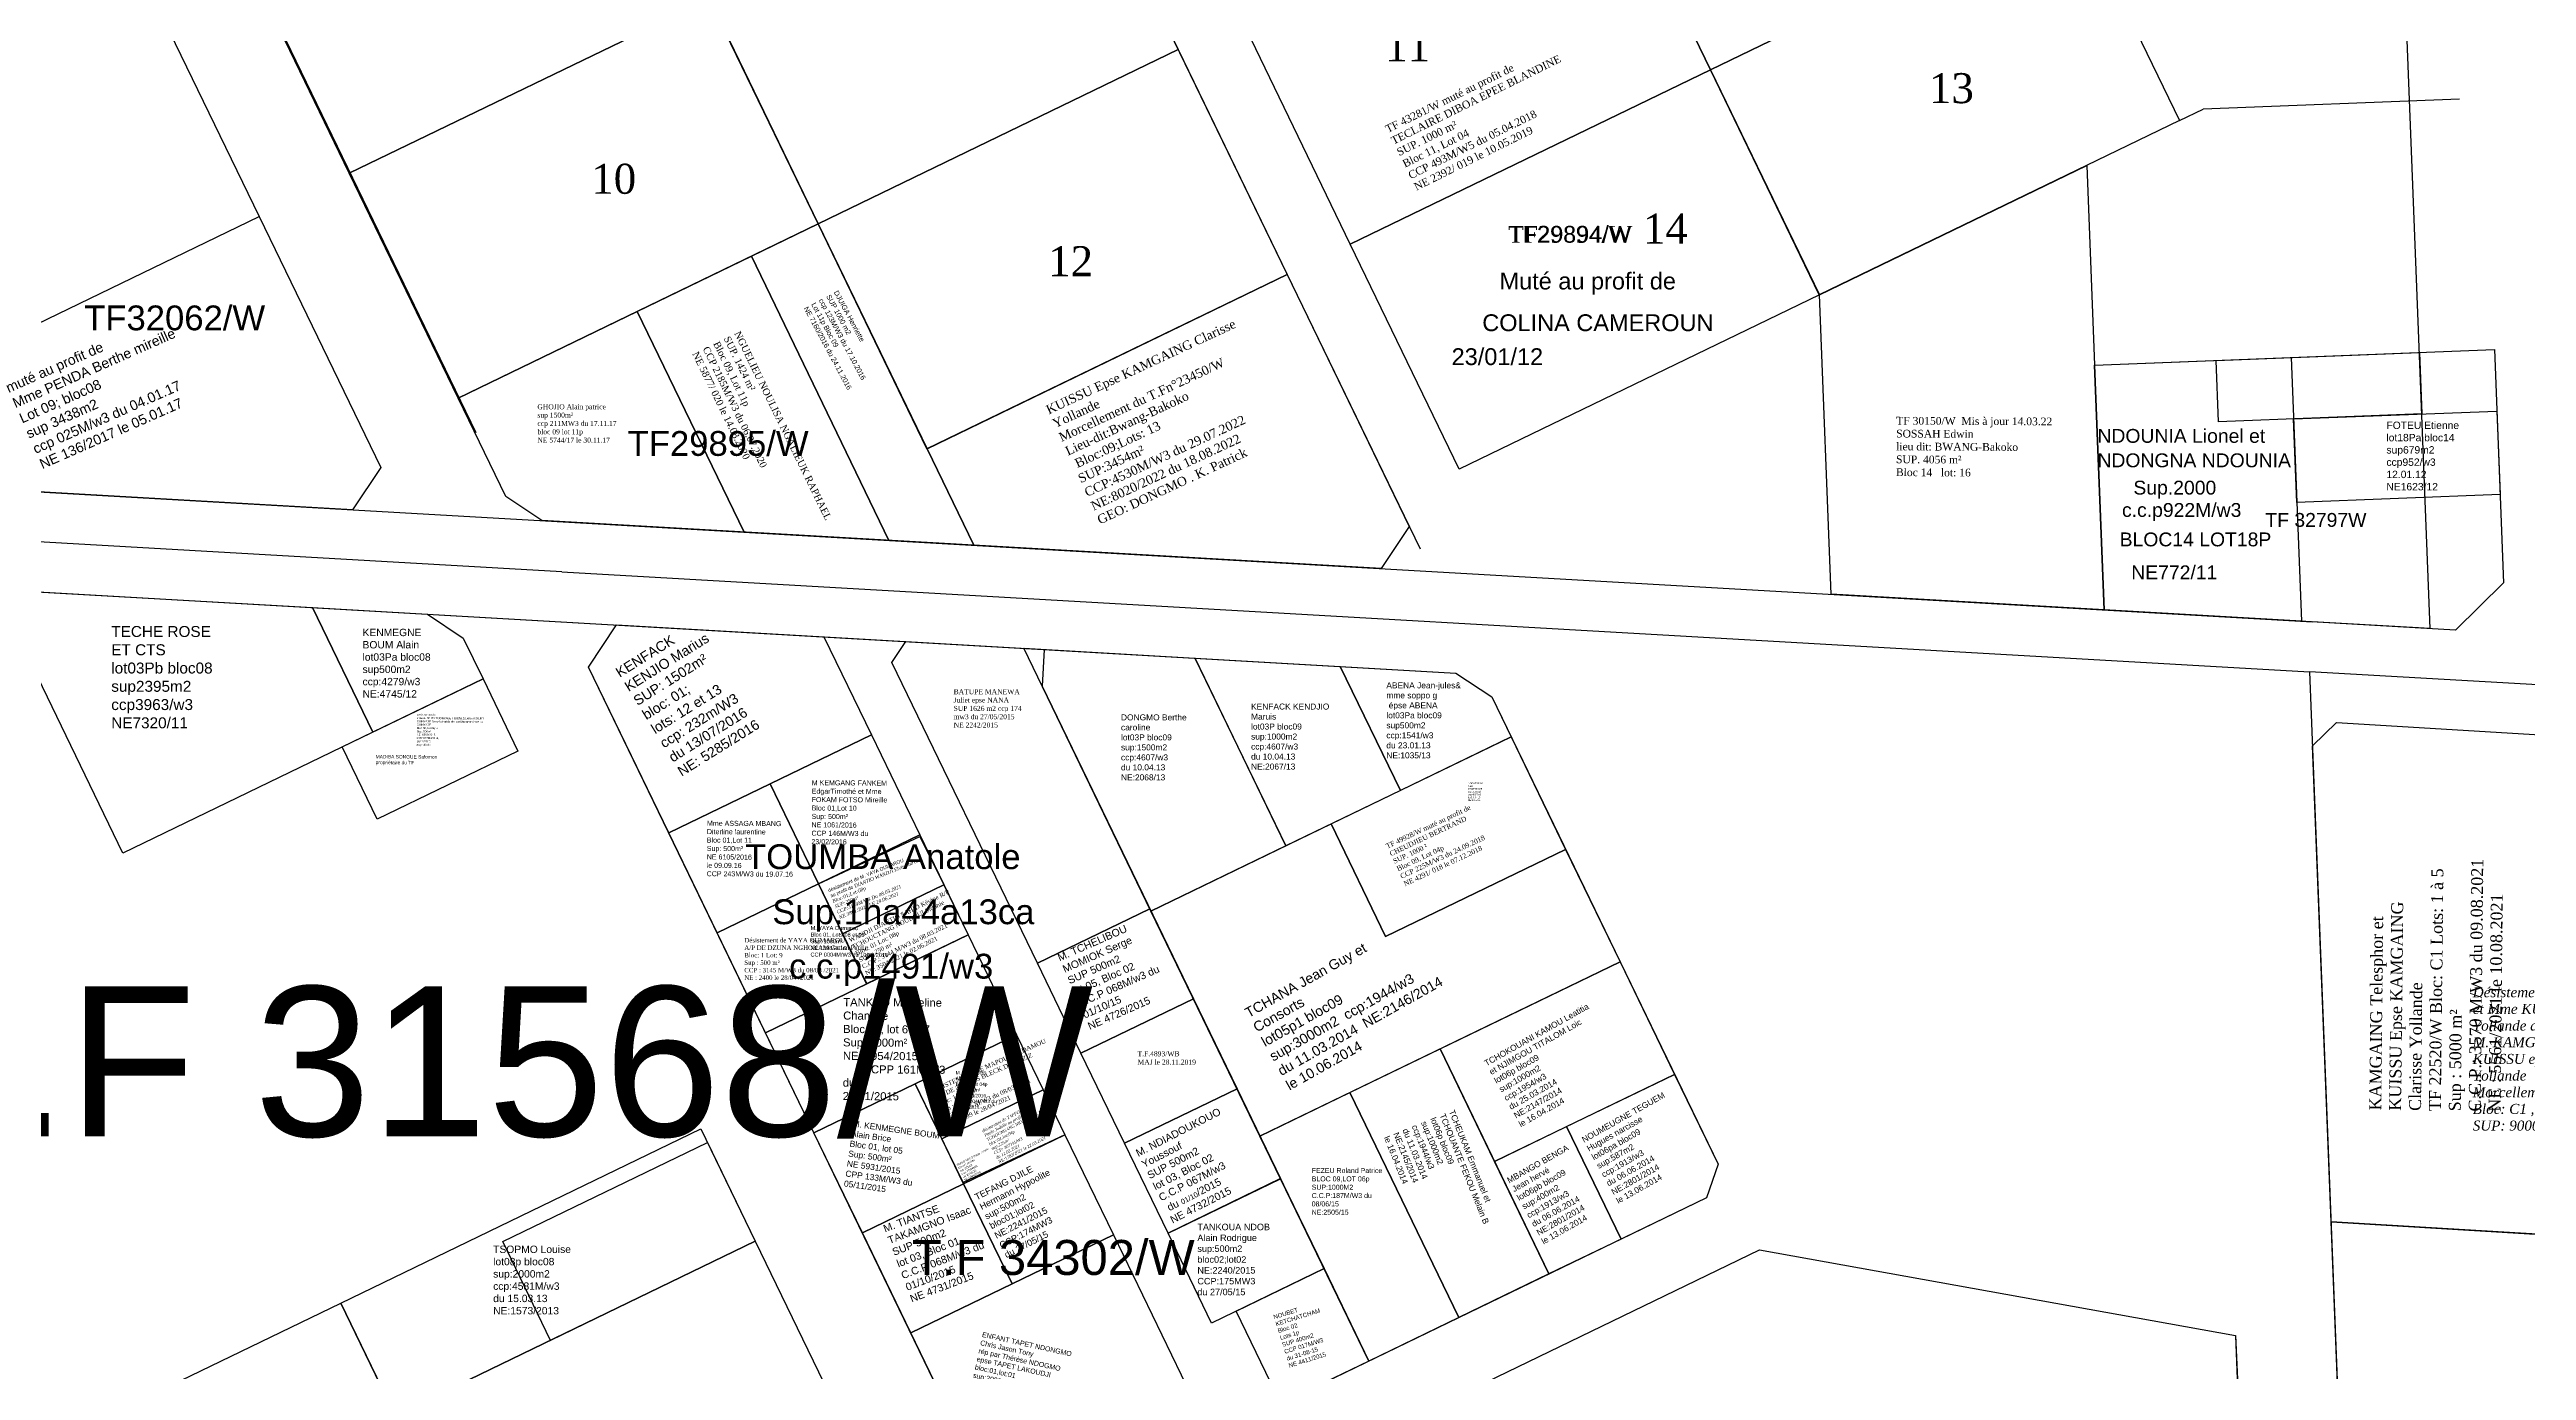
# Model space of a CAD drawing. Header units: millimetres. Extents: x 590121 to 927379, y 438565 to 1441738.
# Drawn here: x 925876.9 to 926372.2, y 1440338.2 to 1440602.4 of the extents above; entities that cross this region are included whole.
import ezdxf
from ezdxf.enums import TextEntityAlignment as Align

# ---------------------------------------------------------------- set-up
doc = ezdxf.new("R2010")
doc.units = ezdxf.units.MM
doc.header["$LTSCALE"] = 10
for name, color, linetype in [('end maj 26 02 2021', 30, 'Continuous'), ('MAJ AOUT 2021', 7, 'Continuous'), ('MAJ AVRIL 2021', 7, 'Continuous'), ('MAJ JAN 2022', 12, 'Continuous'), ('MAJ JUIN 2021', 191, 'Continuous'), ('MAJ JUIN 24.06.2021', 194, 'Continuous'), ('MAJ SEP 2021', 6, 'Continuous')]:
    doc.layers.add(name, color=color, linetype=linetype)
doc.layers.add('Numérotation', color=6, linetype='Continuous', lineweight=9)
doc.styles.get("Standard").update_dxf_attribs({"font": 'arial.ttf'})
doc.styles.add('Times 1.0', font='times.ttf', dxfattribs={"width": 0.99, "height": 1})
doc.styles.add('Times 3.0', font='times.ttf', dxfattribs={"width": 0.99, "height": 3})

msp = doc.modelspace()

# ---------------------------------------------------------------- linework, layer by layer
msp.add_line((926302.82, 1440588.22), (926307.54, 1440590.5))
at = {"flags": 128}
msp.add_lwpolyline([(926124.42, 1440557.43), (926148.81, 1440507.03), (926143.19, 1440498.6), (926061.76, 1440503.26), (926052.41, 1440522.57)], close=True, dxfattribs=at)
msp.add_lwpolyline([(926124.42, 1440557.43), (926148.81, 1440507.03), (926143.19, 1440498.6), (926061.76, 1440503.26), (926052.41, 1440522.57)], close=True, dxfattribs=at)
at = {"color": 150, "linetype": 'ByBlock', "lineweight": -3, "ltscale": 0.0014, "flags": 128}
msp.add_lwpolyline([(926075.61, 1440394.31), (926079.96, 1440385.31), (926059.58, 1440375.78), (926055.35, 1440384.51)], close=True, dxfattribs=at)
at = {"layer": 'end maj 26 02 2021', "color": 3, "linetype": 'ByBlock'}
for p, q in [((926352.98, 1440486.59), (926339.25, 1440835.6)), ((925260.46, 1440549.12), (926329.38, 1440487.94)), ((925979.38, 1440497.96), (925629.95, 1440517.96)), ((925979.38, 1440497.96), (926328.81, 1440477.96)), ((926352.98, 1440486.59), (926329.38, 1440487.94)), ((926328.81, 1440477.96), (926347.94, 1439991.43)), ((926383.47, 1440474.83), (926328.81, 1440477.96)), ((925917.31, 1440216.38), (926218.85, 1440362.32)), ((926218.85, 1440362.32), (926314.02, 1440345.16)), ((926314.02, 1440345.16), (926324.24, 1440085.13))]:
    msp.add_line(p, q, dxfattribs=at)
at = {"layer": 'end maj 26 02 2021', "color": 3, "linetype": 'ByBlock', "lineweight": -3, "ltscale": 0.0014}
for p, q in [((925852.08, 1440753.33), (925962.19, 1440525.84)), ((925833.89, 1440744.53), (925918.83, 1440569.02))]:
    msp.add_line(p, q, dxfattribs=at)
at = {"layer": 'end maj 26 02 2021', "color": 3, "linetype": 'ByBlock', "ltscale": 0.0014}
msp.add_line((926080.84, 1440647.44), (926150.98, 1440502.53), dxfattribs=at)
at = {"layer": 'end maj 26 02 2021', "linetype": 'ByBlock'}
for p, q in [((926358.82, 1440592.52), (926307.54, 1440590.5)), ((925580.81, 1440510.76), (926158.15, 1440477.71)), ((925984.68, 1440478.89), (925990.3, 1440487.32)), ((925990.3, 1440487.32), (926075.81, 1440482.43)), ((926066.55, 1440309.72), (925984.68, 1440478.89)), ((926158.15, 1440477.71), (926165.32, 1440472.92)), ((926075.39, 1440475.09), (926140.74, 1440340.07)), ((926165.32, 1440472.92), (926210.57, 1440379.43)), ((926210.57, 1440379.43), (926208.25, 1440372.75)), ((926208.25, 1440372.75), (925754.59, 1440153.17)), ((925984.82, 1440249.05), (926218.85, 1440362.32)), ((926314.02, 1440345.16), (926318.61, 1440243.67)), ((926140.74, 1440340.07), (926073.23, 1440307.4))]:
    msp.add_line(p, q, dxfattribs=at)
at = {"layer": 'end maj 26 02 2021', "color": 150, "flags": 128}
for points in [[(926259.25, 1440678.23), (926281.03, 1440633.23), (926209.02, 1440598.37), (926187.24, 1440643.38)], [(926187.25, 1440643.38), (926209.03, 1440598.38), (926137.02, 1440563.52), (926115.24, 1440608.53)], [(926187.25, 1440643.38), (926209.03, 1440598.38), (926137.02, 1440563.52), (926115.24, 1440608.53)], [(925990.3, 1440487.32), (926031.75, 1440484.95), (926041.25, 1440465.31), (926000.74, 1440445.71), (925984.68, 1440478.89)], [(925963.6, 1440476.53), (925970.58, 1440462.1), (925942.45, 1440448.49), (925935.47, 1440462.92)], [(926041.25, 1440465.31), (926050.93, 1440445.31), (926030.67, 1440435.51), (926020.99, 1440455.51)], [(926050.93, 1440445.31), (926060.6, 1440425.31), (926020.1, 1440405.71), (926010.42, 1440425.71)], [(926096.95, 1440430.55), (926105.66, 1440412.56), (926083.16, 1440401.67), (926074.45, 1440419.66)], [(926060.6, 1440425.31), (926070.28, 1440405.31), (926029.78, 1440385.71), (926020.1, 1440405.71)], [(926070.28, 1440405.31), (926075.61, 1440394.31), (926055.35, 1440384.51), (926050.03, 1440395.51)], [(926050.03, 1440395.51), (926059.71, 1440375.51), (926039.46, 1440365.71), (926029.78, 1440385.71)], [(926114.37, 1440394.55), (926123.08, 1440376.56), (926100.58, 1440365.66), (926091.87, 1440383.67)], [(926059.71, 1440375.51), (926069.39, 1440355.51), (926049.14, 1440345.71), (926039.46, 1440365.71)], [(926131.8, 1440358.55), (926140.74, 1440340.07), (926123.16, 1440331.56), (926114.22, 1440350.04)]]:
    msp.add_lwpolyline(points, close=True, dxfattribs=at)
at = {"layer": 'end maj 26 02 2021', "color": 3, "linetype": 'ByBlock', "lineweight": -3, "ltscale": 0.0014, "flags": 128}
for points in [[(926259.25, 1440678.23), (926281.03, 1440633.23), (926209.02, 1440598.37), (926187.24, 1440643.38)], [(925987.09, 1440657.59), (926008.87, 1440612.59), (925936.86, 1440577.73), (925915.08, 1440622.74)], [(926080.84, 1440647.44), (926102.62, 1440602.44), (926030.61, 1440567.58), (926008.83, 1440612.59)], [(926187.25, 1440643.38), (926209.03, 1440598.38), (926137.02, 1440563.52), (926115.24, 1440608.53)], [(926187.25, 1440643.38), (926209.03, 1440598.38), (926137.02, 1440563.52), (926115.24, 1440608.53)], [(926008.86, 1440612.58), (926030.64, 1440567.58), (925958.63, 1440532.72), (925936.85, 1440577.73)], [(925918.83, 1440569.02), (925943.14, 1440518.8), (925937.51, 1440510.37), (925856.08, 1440515.04), (925846.82, 1440534.17)], [(925918.83, 1440569.02), (925943.14, 1440518.8), (925937.51, 1440510.37), (925856.08, 1440515.04), (925846.82, 1440534.17)], [(925714.14, 1440503.13), (926158.15, 1440477.71), (926165.32, 1440472.92), (926210.57, 1440379.43), (926208.25, 1440372.75), (925859.05, 1440203.73)], [(926169.19, 1440464.93), (926180.08, 1440442.43), (926144.08, 1440425), (926133.19, 1440447.51)], [(926105.66, 1440412.56), (926114.37, 1440394.55), (926091.87, 1440383.67), (926083.16, 1440401.67)]]:
    msp.add_lwpolyline(points, close=True, dxfattribs=at)
at = {"layer": 'end maj 26 02 2021', "color": 3, "linetype": 'ByBlock', "flags": 128}
for points in [[(926281.03, 1440633.23), (926302.81, 1440588.22), (926302.81, 1440588.22), (926230.8, 1440553.37), (926209.02, 1440598.37)], [(926209.03, 1440598.38), (926230.81, 1440553.37), (926158.8, 1440518.52), (926137.02, 1440563.52)], [(926209.03, 1440598.38), (926230.81, 1440553.37), (926158.8, 1440518.52), (926158.8, 1440518.52), (926137.02, 1440563.52)], [(926030.63, 1440567.58), (926052.41, 1440522.57), (926061.76, 1440503.26), (925975.34, 1440508.21), (925968.17, 1440513), (925958.62, 1440532.72)], [(926030.63, 1440567.58), (926052.41, 1440522.57), (926061.76, 1440503.26), (925975.34, 1440508.21), (925968.17, 1440513), (925958.62, 1440532.72)]]:
    msp.add_lwpolyline(points, close=True, dxfattribs=at)
at = {"layer": 'end maj 26 02 2021', "color": 3, "linetype": 'ByBlock', "ltscale": 0.0014, "flags": 128}
for points in [[(926102.61, 1440602.43), (926124.39, 1440557.43), (926052.38, 1440522.57), (926030.6, 1440567.58)], [(925714.14, 1440503.13), (926158.15, 1440477.71), (926165.32, 1440472.92), (926210.57, 1440379.43), (926208.25, 1440372.75), (925859.05, 1440203.73)], [(925714.14, 1440503.13), (926158.15, 1440477.71), (926165.32, 1440472.92), (926210.57, 1440379.43), (926208.25, 1440372.75), (925859.05, 1440203.73)]]:
    msp.add_lwpolyline(points, close=True, dxfattribs=at)
at = {"layer": 'end maj 26 02 2021', "color": 150, "linetype": 'ByBlock', "lineweight": -3, "ltscale": 0.0014, "flags": 128}
for points in [[(926030.63, 1440567.58), (926052.41, 1440522.57), (926061.76, 1440503.26), (926044.78, 1440504.23), (926017.26, 1440561.11)], [(926030.63, 1440567.58), (926052.41, 1440522.57), (926061.76, 1440503.26), (926044.78, 1440504.23), (926017.26, 1440561.11)], [(926017.26, 1440561.11), (926044.78, 1440504.23), (926015.8, 1440505.89), (925994.42, 1440550.05)], [(926017.26, 1440561.11), (926044.78, 1440504.23), (926015.8, 1440505.89), (925994.42, 1440550.05)], [(925994.42, 1440550.05), (926015.8, 1440505.89), (925975.34, 1440508.21), (925968.17, 1440513), (925958.62, 1440532.72)], [(926020.99, 1440455.51), (926030.67, 1440435.51), (926010.42, 1440425.71), (926000.74, 1440445.71)], [(926133.18, 1440447.51), (926144.08, 1440425), (926180.08, 1440442.43), (926190.97, 1440419.92), (926118.96, 1440385.08), (926097.17, 1440430.08)], [(926201.86, 1440397.42), (926210.57, 1440379.43), (926208.25, 1440372.75), (926191.17, 1440364.48), (926180.27, 1440386.97)], [(926180.27, 1440386.97), (926191.17, 1440364.48), (926176.75, 1440357.5), (926165.86, 1440380)], [(926333.13, 1440367.94), (926433.45, 1440361.86), (926439.09, 1440218.64), (926338.77, 1440224.72)]]:
    msp.add_lwpolyline(points, close=True, dxfattribs=at)
at = {"layer": 'end maj 26 02 2021', "linetype": 'ByBlock', "flags": 128}
for points in [[(926365.8, 1440542.42), (926367.64, 1440495.72), (926358.04, 1440486.3), (926287.79, 1440490.33), (926285.86, 1440539.27)], [(926018.05, 1440364.02), (926048.55, 1440301.01), (926046.22, 1440294.33), (925978.71, 1440261.66), (925946.04, 1440329.17)]]:
    msp.add_lwpolyline(points, close=True, dxfattribs=at)
at = {"layer": 'end maj 26 02 2021', "linetype": 'ByBlock', "ltscale": 0.0014, "flags": 128}
for points in [[(926325.13, 1440540.81), (926327.2, 1440488.07), (926287.79, 1440490.33), (926285.86, 1440539.27)], [(926350.81, 1440541.83), (926351.29, 1440529.54), (926310.62, 1440527.94), (926310.14, 1440540.22)], [(926366.28, 1440530.12), (926366.94, 1440513.44), (926326.27, 1440511.84), (926325.61, 1440528.53)], [(925866.07, 1440494.42), (925929.51, 1440490.8), (925941.57, 1440465.88), (925891.59, 1440441.69)], [(925929.53, 1440490.79), (925952.48, 1440489.48), (925959.65, 1440484.7), (925963.6, 1440476.53), (925941.57, 1440465.88)], [(926048.16, 1440484.02), (926075.81, 1440482.42), (926075.39, 1440475.09), (926096.94, 1440430.55), (926074.45, 1440419.66), (926045.35, 1440479.8)], [(926071.73, 1440482.66), (926105.96, 1440480.7), (926124.14, 1440443.13), (926097.17, 1440430.08)], [(926105.97, 1440480.7), (926135.02, 1440479.03), (926147.03, 1440454.21), (926124.14, 1440443.13)], [(926135.01, 1440479.04), (926158.15, 1440477.71), (926165.32, 1440472.92), (926169.19, 1440464.93), (926147.03, 1440454.21)], [(926169.19, 1440464.93), (926180.08, 1440442.43), (926144.08, 1440425), (926133.18, 1440447.51)], [(926007.14, 1440386.52), (926018.05, 1440364.02), (925946.04, 1440329.17), (925935.15, 1440351.67)]]:
    msp.add_lwpolyline(points, close=True, dxfattribs=at)
for points in [[(926096.95, 1440430.55), (926074.45, 1440419.66), (926045.35, 1440479.8), (926048.16, 1440484.02), (926075.81, 1440482.42)], [(926075.81, 1440482.43), (926075.39, 1440475.09)]]:
    msp.add_lwpolyline(points, dxfattribs=at)
at = {"layer": 'end maj 26 02 2021', "linetype": 'ByBlock', "lineweight": -3, "ltscale": 0.0014, "flags": 128}
for points in [[(926190.97, 1440419.92), (926201.86, 1440397.42), (926165.85, 1440380), (926154.96, 1440402.5)], [(926154.96, 1440402.5), (926176.74, 1440357.5), (926158.74, 1440348.78), (926136.96, 1440393.79)], [(926008.47, 1440383.82), (926018.05, 1440364.02), (925977.12, 1440344.21), (925967.54, 1440364.01)], [(925935.15, 1440351.67), (925951.42, 1440318.06), (925915.41, 1440300.64), (925879.41, 1440283.21), (925863.14, 1440316.83), (925899.15, 1440334.25)]]:
    msp.add_lwpolyline(points, close=True, dxfattribs=at)
at = {"layer": 'end maj 26 02 2021', "color": 150, "linetype": 'ByBlock', "flags": 128}
for points in [[(926075.61, 1440394.31), (926079.96, 1440385.31), (926059.71, 1440375.51), (926055.35, 1440384.51), (926075.61, 1440394.31)], [(926089.64, 1440365.31), (926107.06, 1440329.32), (926104.73, 1440322.65), (926073.23, 1440307.4), (926066.55, 1440309.72), (926049.14, 1440345.71), (926089.64, 1440365.31)]]:
    msp.add_lwpolyline(points, dxfattribs=at)
for points in [[(926136.96, 1440393.79), (926158.74, 1440348.78), (926140.74, 1440340.07), (926118.96, 1440385.08)], [(926079.96, 1440385.31), (926089.64, 1440365.31), (926069.39, 1440355.51), (926059.71, 1440375.51), (926079.96, 1440385.31)], [(926123.08, 1440376.55), (926131.8, 1440358.55), (926109.29, 1440347.66), (926100.58, 1440365.66), (926123.08, 1440376.55)]]:
    msp.add_lwpolyline(points, close=True, dxfattribs=at)
at = {"layer": 'end maj 26 02 2021', "linetype": 'ByBlock', "flags": 128}
msp.add_lwpolyline([(926123.08, 1440376.55), (926131.8, 1440358.55)], dxfattribs=at)
at = {"layer": 'MAJ AOUT 2021', "flags": 128}
msp.add_lwpolyline([(926334.19, 1440467.81), (926379.35, 1440465.07), (926383.29, 1440364.9), (926333.14, 1440367.94), (926329.39, 1440463.12)], close=True, dxfattribs=at)
at = {"layer": 'MAJ AVRIL 2021', "flags": 128}
for points in [[(926030.67, 1440435.51), (926040.35, 1440415.51), (926020.1, 1440405.71), (926010.42, 1440425.71)], [(926070.28, 1440405.31), (926075.61, 1440394.31), (926055.35, 1440384.51), (926050.03, 1440395.51)]]:
    msp.add_lwpolyline(points, close=True, dxfattribs=at)
at = {"layer": 'MAJ JAN 2022', "color": 0, "lineweight": -3, "ltscale": 0.0014, "flags": 128}
msp.add_lwpolyline([(926284.29, 1440579.25), (926285.86, 1440539.27), (926287.79, 1440490.33), (926233.17, 1440493.45), (926230.81, 1440553.37)], close=True, dxfattribs=at)
at = {"layer": 'MAJ JUIN 2021', "flags": 128}
msp.add_lwpolyline([(926055.77, 1440435.31), (926060.6, 1440425.31), (926040.25, 1440415.51), (926035.51, 1440425.51)], close=True, dxfattribs=at)
at = {"layer": 'MAJ JUIN 24.06.2021', "elevation": 311, "flags": 128}
msp.add_lwpolyline([(926050.93, 1440445), (926055.77, 1440435.31), (926035.51, 1440425.51), (926030.67, 1440435.51)], close=True, dxfattribs=at)
at = {"layer": 'MAJ SEP 2021', "color": 150, "flags": 128}
msp.add_lwpolyline([(926334.19, 1440467.81), (926379.35, 1440465.07), (926380.15, 1440444.84), (926430.31, 1440441.8), (926433.45, 1440361.86), (926333.13, 1440367.94), (926329.39, 1440463.12)], close=True, dxfattribs=at)

# ---------------------------------------------------------------- texts
at = {"insert": (926075.96, 1440531.07), "char_height": 1.8199, "width": 61.7727, "attachment_point": 1, "rotation": 24.9397}
msp.add_mtext('{\\fTimes New Roman|b0|i0|c0|p18;KUISSU Epse KAMGAING Clarisse\\PYollande\\P\\C1;Morcellement du T.Fn%%D23450/W\\P\\C256;Lieu-dit:Bwang-Bakoko\\P Bloc:09;Lots: 13\\C1;\\P\\C256;SUP:3454m²\\PCCP:4530M/W3 du 29.07.2022\\PNE:8020/2022 du 18.08.2022\\PGEO: DONGMO . K. Patrick}', dxfattribs=at)
at = {"color": 7, "insert": (926032.48, 1440434.52), "char_height": 0.7, "width": 50.5232, "attachment_point": 1, "rotation": 22.1119}
msp.add_mtext('\\A1;{\\fArial|b0|i0|c0|p34;\\C1;désistement de M. YAYA OUMAROU\\Pau profit de \\A0;\\fTimes New Roman|b0|i1|c0|p18;\\C7;DIANTIO WANDJI Elvis Martial\\PBloc:01;Lot:08p\\PSUP:250m²\\PCCP:3144M/W3 Du 08.03.2021\\PNE.3801/2021 LE 24.06.2021}', dxfattribs=at)
at = {"layer": 'end maj 26 02 2021', "color": 1, "linetype": 'ByBlock', "ltscale": 0.0014, "style": 'Times 3.0'}
msp.add_text('TF29894/W', height=3.365, dxfattribs=at).set_placement((926168.6, 1440563.79))
at = {"layer": 'end maj 26 02 2021', "color": 1, "linetype": 'ByBlock', "ltscale": 0.0014}
for s, height, p in [('TF29894/W', 3.365, (926168.6, 1440563.79)), ('Muté au profit de', 3.3655, (926166.86, 1440554.44)), ('COLINA CAMEROUN', 3.3655, (926163.41, 1440546.1)), ('23/01/12', 3.365, (926157.28, 1440539.31))]:
    msp.add_text(s, height=height, dxfattribs=at).set_placement(p)
at = {"layer": 'end maj 26 02 2021', "color": 1, "linetype": 'ByBlock'}
for s, height, p in [('TF32062/W', 4.959, (925883.85, 1440546.27)), ('TF29895/W', 4.959, (925992.52, 1440521.15)), ('TF 32797W', 2.77, (926319.99, 1440506.95)), ('T.F 31568/W', 30, (925843.37, 1440385.01)), ('T.F 34302/W', 7, (926049.39, 1440357.29))]:
    msp.add_text(s, height=height, dxfattribs=at).set_placement(p)
at = {"layer": 'end maj 26 02 2021', "linetype": 'ByBlock'}
for s, height, p in [('NDOUNIA Lionel et', 2.7698, (926286.42, 1440523.76)), ('NDONGNA NDOUNIA', 2.7698, (926286.42, 1440518.87)), ('Sup.2000', 2.77, (926293.61, 1440513.41)), ('c.c.p922M/w3', 2.7698, (926291.33, 1440508.94)), ('BLOC14 LOT18P', 2.7698, (926290.86, 1440503.05)), ('NE772/11', 2.77, (926293.18, 1440496.46)), ('TOUMBA Anatole', 4.9623, (926016, 1440438.48)), ('Sup.1ha44a13ca', 4.9623, (926021.45, 1440427.46)), ('c.c.p1491/w3', 4.9623, (926024.79, 1440416.58))]:
    msp.add_text(s, height=height, dxfattribs=at).set_placement(p)
at = {"layer": 'end maj 26 02 2021', "color": 150, "linetype": 'ByBlock', "lineweight": -3, "ltscale": 0.0014, "attachment_point": 1, "style": 'Times 1.0'}
for s, insert, char_height, width, rotation in [('{\\C1;TF 43281/W muté au profit de\\C256;\\PTECLAIRE DIBOA EPEE BLANDINE\\PSUP. 1000 m²\\PBloc 11, Lot 04\\PCCP 493M/W5 du 05.04.2018\\PNE 2392/ 019 le 10.05.2019}', (926143.84, 1440587.1), 1.5456, 70.5684, 26.3076), ('{\\C1;TF 43281/W muté au profit de\\C256;\\PTECLAIRE DIBOA EPEE BLANDINE\\PSUP. 1000 m²\\PBloc 11, Lot 04\\PCCP 493M/W5 du 05.04.2018\\PNE 2392/ 019 le 10.05.2019}', (926143.84, 1440587.1), 1.5456, 70.5684, 26.3076), ('{\\C256;NGUELIEU NOULISA NGALIEUK RAPHAEL\\PSUP. 1424 m²\\PBloc 09, Lot 11p\\PCCP 2185M/W3 du 06.07.2020\\PNE 5877/ 020 le 14.08.2020}', (926015.05, 1440546.28), 1.4, 94.5957, 296.0072), ('{\\fTimes New Roman|b0|i0|c186|p18;\\C1;TF \\fTimes New Roman|b0|i0|c0|p18;30150\\fTimes New Roman|b0|i0|c186|p18;/W\\fTimes New Roman|b0|i0|c0|p18; \\fTimes New Roman|b0|i0|c186|p18; \\fTimes New Roman|b0|i0|c0|p18;Mis à jour\\C256; 14.03.22\\fTimes New Roman|b0|i0|c186|p18;\\P\\fTimes New Roman|b0|i0|c0|p18;SOSSAH Edwin\\Plieu dit: BWANG-Bakoko\\P\\fTimes New Roman|b0|i0|c186|p18;SUP. \\fTimes New Roman|b0|i0|c0|p18;4056\\fTimes New Roman|b0|i0|c186|p18; m²\\fTimes New Roman|b0|i0|c0|p18;\\PBloc 14   lot: 16}', (926246.19, 1440528.96), 1.5456, 70.5684, 359.711), ('{\\C1;TF 49928/W muté au profit de\\P\\C256;CHEUDJIEU BERTRAND\\PSUP. 1000 ²\\PBloc 09, Lot 04p\\PCCP 225M/W3 du 24.09.2018\\PNE 4291/ 018 le 07.12.2018}', (926144.02, 1440443.46), 1, 56.3121, 25.2456)]:
    msp.add_mtext(s, dxfattribs=dict(at, insert=insert, char_height=char_height, width=width, rotation=rotation))
at = {"layer": 'end maj 26 02 2021', "linetype": 'ByBlock', "insert": (926034.6, 1440554.36), "char_height": 1.0204, "width": 36.547, "attachment_point": 1, "rotation": 298.19}
msp.add_mtext('DJUIGA Henriette \\PSUP 1000 m2\\Pccp 123M/W3 du 17.10.2016\\PLot 11p Bloc 09\\PNE 7160/2016 du 24.11.2016', dxfattribs=at)
at = {"layer": 'end maj 26 02 2021', "color": 7, "linetype": 'ByBlock', "attachment_point": 1}
for s, insert, char_height, width, rotation in [('{\\C1;muté au profit de\\P}Mme PENDA Berthe mireille\\PLot 09; bloc08\\Psup 3438m2\\Pccp 025M/w3 du 04.01.17\\PNE 136/2017 le 05.01.17', (925867.94, 1440535.55), 2, 63.7425, 23.86), ('TCHANA Jean Guy et \\PConsorts\\Plot05p1 bloc09\\Psup:3000m2  ccp:1944/w3\\Pdu 11.03.2014  NE:2146/2014\\Ple 10.06.2014', (926115.71, 1440410.43), 2, 46.8807, 29.3867), ('TCHOKOUANI KAMOU Leatitia\\Pet NJIMGOU TITALOM Loic\\Plot06p bloc09\\Psup:1000m2\\Pccp:1954/w3\\Pdu 25.03.2014\\PNE:2147/2014\\Ple 16.04.2014', (926163.66, 1440400.07), 1.2, 37.25, 29.3867), ('NOUMEUGNE TEGUEM\\PHugues narcisse\\Plot06pa bloc09\\Psup:587m2\\Pccp:1913/w3\\Pdu 06.06.2014\\PNE:2801/2014\\Ple 13.06.2014', (926183.16, 1440384.76), 1.2, 37.25, 29.3867), ('TCHEUKAM Emmanuel et \\PTCHOUANTE FEKOU Melain B\\Plot06p bloc09\\Psup:1000m2\\Pccp:1944/w3\\Pdu 11.03.2014\\PNE:2145/2014\\Ple 16.04.2014', (926157.82, 1440390.47), 1.2, 37.25, 291.949), ('MBANGO BENGA \\PJean hervé\\Plot06pb bloc09\\Psup:400m2\\Pccp:1913/w3\\Pdu 06.06.2014\\PNE:2801/2014\\Ple 13.06.2014', (926168.21, 1440376.63), 1.2, 37.25, 29.3867)]:
    msp.add_mtext(s, dxfattribs=dict(at, insert=insert, char_height=char_height, width=width, rotation=rotation))
at = {"layer": 'end maj 26 02 2021', "color": 150, "linetype": 'ByBlock', "lineweight": -3, "ltscale": 0.0014, "char_height": 1, "attachment_point": 1, "style": 'Times 1.0'}
for s, insert, width in [('GHOJIO Alain patrice\\Psup 1500m²\\Pccp 211MW3 du 17.11.17\\Pbloc 09 lot 11p\\PNE 5744/17 le 30.11.17', (925974.48, 1440531.47), 25.2294), ('{\\C1;T.F.4893/WB\\PMAJ le 28.11.2019}', (926094.48, 1440402.04), 25.7115)]:
    msp.add_mtext(s, dxfattribs=dict(at, insert=insert, width=width))
at = {"layer": 'end maj 26 02 2021', "color": 7, "linetype": 'ByBlock', "attachment_point": 1}
for s, insert, char_height, width in [('FOTEU Etienne\\Plot18Pa bloc14\\Psup679m2\\Pccp952/w3\\P12.01.12\\PNE1623/12', (926344.2, 1440528), 1.4737, 37.25), ('TECHE ROSE\\PET CTS\\Plot03Pb bloc08\\Psup2395m2\\Pccp3963/w3\\PNE7320/11', (925889.27, 1440487.11), 2.1924, 55.4247), ('KENMEGNE \\PBOUM Alain\\Plot03Pa bloc08\\Psup500m2\\Pccp:4279/w3\\PNE:4745/12', (925939.51, 1440486.56), 1.4737, 37.25), ('KENFACK KENDJIO\\PMaruis\\Plot03P bloc09\\Psup:1000m2\\Pccp:4607/w3\\Pdu 10.04.13\\PNE:2067/13', (926117.18, 1440471.6), 1.2, 37.25), ('ABENA Jean-jules&\\Pmme soppo g\\P épse ABENA\\Plot03Pa bloc09\\Psup500m2\\Pccp:1541/w3\\Pdu 23.01.13\\PNE:1035/13', (926144.23, 1440475.84), 1.2, 37.25), ('DONGMO Berthe \\Pcaroline\\Plot03P bloc09\\Psup:1500m2\\Pccp:4607/w3\\Pdu 10.04.13\\PNE:2068/13', (926091.17, 1440469.43), 1.2, 37.25), ('JIOGAP Idriss\\PAlain\\Plot04P bloc09\\Psup:1000m2\\Pccp:4607/w3\\Pdu 10.04.13\\PNE:2065/13', (926160.52, 1440455.83), 0.3386, 10.5092), ('TSOPMO Louise\\Plot08p bloc08\\Psup:2000m2\\Pccp:4581M/w3\\Pdu 15.03.13\\PNE:1573/2013', (925965.63, 1440363.16), 1.4737, 37.25)]:
    msp.add_mtext(s, dxfattribs=dict(at, insert=insert, char_height=char_height, width=width))
at = {"layer": 'end maj 26 02 2021', "attachment_point": 1}
for s, insert, char_height, width, rotation in [('KENFACK KENJIO Marius \\PSUP: 1502m{\\fArial|b0|i0|c0|p34;² \\Pbloc: 01;  \\Plots: 12 et 13 \\Pccp: 232m/W3 du 13/07/2016 \\PNE: 5285/2016 }', (925989.88, 1440478.44), 2, 19.2442, 32.0218), ('{\\fArial|b0|i0|c0|p34;M. TCHELIBOU MOMIOK Serge\\PSUP 500m2\\Plot 05, Bloc 02\\PC.C.P 068M/w3 du }01/10{\\fArial|b0|i0|c0|p34;/15\\PNE 4726/2015}', (926078.3, 1440421.39), 1.5, 23.2802, 23.7302), ('{\\fArial|b0|i0|c0|p34;M. NDIADOUKOUO \\PYoussouf\\PSUP 500m2\\Plot 03, Bloc 02\\PC.C.P 067M/w3\\P du \\H0.7x;01/10\\H1.429x;/2015\\PNE 4732/2015}', (926093.94, 1440382.22), 1.5, 39.0084, 27.2172), ('{\\fArial|b0|i0|c0|p34;M. TIANTSE TAKAMGNO Isaac \\PSUP 500m2\\Plot 03, Bloc 01\\PC.C.P 068M/w3 du 01/10/2015\\PNE 4731/2015\\P }', (926043.46, 1440367.19), 1.5, 22.5135, 20.8687)]:
    msp.add_mtext(s, dxfattribs=dict(at, insert=insert, char_height=char_height, width=width, rotation=rotation))
at = {"layer": 'end maj 26 02 2021', "linetype": 'ByBlock', "ltscale": 0.0014, "insert": (926057.7, 1440474.47), "char_height": 1, "width": 16.36, "attachment_point": 1, "style": 'Times 1.0'}
msp.add_mtext('{\\fTimes New Roman|b0|i0|c0|p0;BATUPE MANEWA Juliet epse NANA\\PSUP 1626 m2 ccp 174 mw3 du 27/05/2015\\PNE 2242/2015}', dxfattribs=at)
at = {"layer": 'end maj 26 02 2021', "color": 1, "insert": (925950.36, 1440469.57), "char_height": 0.4, "width": 15.2683, "attachment_point": 1, "rotation": 359.6746}
msp.add_mtext('{\\fArial|b0|i0|c0|p34;desistement de\\Penfants SILIKY DJONYABE Tanisha Zouera et SILIKY CHINYABE Saouda Farida rép par Madame Amsatou CHINYABE\\PBloc 08, lot 04pa\\PSup: 500m²\\PNE  6369/2015                    \\PCPP 007M/W3 du\\P16/12/2015\\Pau profit de}', dxfattribs=at)
at = {"layer": 'end maj 26 02 2021', "color": 0, "attachment_point": 1}
for s, insert, char_height, width, rotation in [('{\\fArial|b0|i0|c0|p34;MADIBA SONGUE Salomon\\Ppropriètaire du TF}', (925942.14, 1440461.34), 0.6967, 15.2683, 359.6746), ('\\A1;{\\fArial|b0|i0|c0|p34;M. YAYA Oumarou\\PBloc 01, Lots 08 et 09\\PSup: 1000m²\\PNE 1398/2016\\PCCP 0004M/W3 du 10/03/2016}', (926029.12, 1440427.12), 0.8, 17.7462, 359.6747), ('{\\fArial|b0|i0|c0|p34;TANKOU Marceline Chantale \\PBloc 01, lot 6 et 7\\PSup: 1000m²\\PNE  5954/2015                    CPP 161M/W3 du\\P24/11/2015}', (926035.64, 1440412.67), 1.6088, 21.534, 359.6747), ('\\A1;{\\fArial|b0|i0|c0|p34;M. MAPOURE Aoudou\\PBloc 1, Lot 04p\\PSup: 275m²\\PNE 1394/2016\\PCCP 0004M/W3 du 10/03/2016}', (926058.13, 1440398.09), 0.6814, 9.1213, 359.6747)]:
    msp.add_mtext(s, dxfattribs=dict(at, insert=insert, char_height=char_height, width=width, rotation=rotation))
at = {"layer": 'end maj 26 02 2021', "color": 150, "attachment_point": 1}
for s, insert, char_height, width, rotation in [('\\A1;{\\fArial|b0|i0|c0|p34;M KEMGANG FANKEM EdgarTimothé et Mme FOKAM FOTSO Mireille\\PBloc 01,Lot 10\\PSup: 500m²\\PNE 1061/2016\\PCCP 146M/W3 du 23/02/2016}', (926029.34, 1440456.27), 1.0102, 16.9031, 359.6747), ('{\\fArial|b0|i0|c0|p34;Mme ASSAGA MBANG Diterline laurentine\\PBloc 01,Lot 11\\PSup: 500m²\\PNE 6105/2016\\Ple 09.09.16\\PCCP 243M/W3 du 19.07.16}', (926008.38, 1440448.17), 1.0102, 16.9031, 359.6746), ('{\\fArial|b0|i0|c0|p34;M. KENMEGNE BOUM\\PAlain Brice\\PBloc 01, lot 05\\PSup: 500m²\\PNE 5931/2015\\PCPP 133M/W3 du\\P05/11/2015}', (926037.59, 1440388.2), 1.2096, 23.3977, 351.899)]:
    msp.add_mtext(s, dxfattribs=dict(at, insert=insert, char_height=char_height, width=width, rotation=rotation))
at = {"layer": 'end maj 26 02 2021', "linetype": 'ByBlock', "attachment_point": 1}
for s, insert, char_height, rotation in [('{\\fTimes New Roman|b0|i1|c0|p18;\\C1;désistement de TAFFO MEFO\\PPaule Jodelle au profit de\\P\\C256;TCHOUNGANG NKWAMENE Ghislain \\Pbloc:01,lot:04p\\Psup:225m²\\PCCP: 3071M/W3\\Pdu 12.02.2021\\PNE:1782/2021 le 22.03.2021}', (926063.28, 1440386.32), 0.6, 27.7694), ('TAFFO MEFO Paule Jodelle \\Pbloc:01,lot:04p\\Psup:225m2\\Pccp: 174M/W3\\Pdu 27/05/15\\PNE:2244/2015', (926058.26, 1440379.41), 0.4, 27.7694), ('TEFANG DJILE \\PHermann Hypoolite\\Psup:500m2\\Pbloc01;lot02\\PNE:2241/2015\\PCCP:174MW3\\Pdu 27/05/15', (926061.74, 1440373.36), 1.3, 27.1652), ('ENFANT TAPET NDONGMO \\PChris Jason Tony\\Prép par Thérèse NDOGMO \\Pepse TAPET LAKOUDJI\\Pbloc:01,lot:01\\Psup:2000m2\\Pccp:175M/W3\\PNE:2246/2015', (926063.52, 1440345.89), 1, 347.6123)]:
    msp.add_mtext(s, dxfattribs=dict(at, insert=insert, char_height=char_height, rotation=rotation))
at = {"layer": 'end maj 26 02 2021', "linetype": 'ByBlock', "insert": (926129.3, 1440378.68), "char_height": 1, "width": 14.6065, "attachment_point": 1}
msp.add_mtext('FEZEU Roland Patrice\\PBLOC 09,LOT 06p\\PSUP:1000M2\\PC.C.P:187M/W3 du 08/06/15\\PNE:2505/15', dxfattribs=at)
at = {"layer": 'end maj 26 02 2021', "linetype": 'ByBlock', "insert": (926106.44, 1440367.54), "char_height": 1.3, "attachment_point": 1}
msp.add_mtext('TANKOUA NDOB \\PAlain Rodrigue\\Psup:500m2\\Pbloc02;lot02\\PNE:2240/2015\\PCCP:175MW3\\Pdu 27/05/15', dxfattribs=at)
at = {"layer": 'end maj 26 02 2021', "ltscale": 0.0014, "insert": (926121.55, 1440349.26), "char_height": 0.8705, "width": 67.6169, "attachment_point": 1, "rotation": 17.338}
msp.add_mtext('{\\C7;NOUBET\\PKETCHATCHAM\\PBloc 02 \\PLots 1p \\PSUP 400m2\\PCCP 017M/W3\\Pdu 31-08-15\\PNE 4411/2015}', dxfattribs=at)
at = {"layer": 'MAJ AOUT 2021', "insert": (926340.76, 1440390.21), "char_height": 2.3867, "attachment_point": 1, "rotation": 89.3983}
msp.add_mtext_dynamic_manual_height_columns('{\\fTimes New Roman|b0|i0|c0|p18;KAMGAING Telesphor et KUISSU Epse KAMGAING Clarisse Yollande \\PTF 22520/W Bloc: C1 Lots: 1 à 5\\PSup : 5000 m²\\PC.C.P.: 3570 M/W3 du 09.08.2021\\PNE : 5561/2021 le 10.08.2021}', width=49.4143, gutter_width=12.5, heights=[0], dxfattribs=at)
at = {"layer": 'MAJ AVRIL 2021', "insert": (926015.85, 1440424.7), "char_height": 0.8972, "attachment_point": 1}
msp.add_mtext('\\A1;{\\fGeorgia|b0|i0|c0|p18;Désistement de YAYA OUMAROU\\PA/P DE DZUNA NGHOKAM Gatien Paulin\\PBloc: 1 Lot: 9\\PSup : 500 m²\\PCCP : 3145 M/W3 du 08/03 /2021\\PNE : 2400 le 28/04 /2021}', dxfattribs=at)
at = {"layer": 'MAJ AVRIL 2021', "insert": (926053.1, 1440394.5), "char_height": 0.8972, "attachment_point": 1, "rotation": 23.883}
msp.add_mtext('\\A1;{\\fGeorgia|b0|i0|c0|p18;D2SISTEMENT DE MAPOURE ADAMOU\\PA/P DE THALES BLECK DEL-AZIZ\\PBloc: 1 Lot: 4p \\PSup : 275 m²\\PCCP : 3145 M/W3 du 08/03 /2021\\PNE : 2399 le 28/04 /2021}', dxfattribs=at)
at = {"layer": 'MAJ JUIN 2021', "insert": (926036.65, 1440424.6), "char_height": 0.8807, "attachment_point": 1, "rotation": 26.2722}
msp.add_mtext('{\\fTimes New Roman|b0|i0|c0|p18;WANDJI DJANTIO SAHID Kévine R/P\\PTCHOUCTANG NOUDOUI Sidonie\\PBloc: 01 Lot: 08p\\PSUP : 250 m²\\PC.C.P.: 3144 M/W3 du 08.03.2021\\PNE: \\C7;3504\\C256;/2021 le 02.06.2021  }', dxfattribs=at)
at = {"layer": 'MAJ SEP 2021'}
note = msp.add_mtext_dynamic_manual_height_columns('{\\fTimes New Roman|b0|i1|c0|p18;\\C1;Désistement de M. KAMGAING Telesphor et Mme KUISSU epse KAMGAING Clarisse Yollande au profit de\\P\\C7;M. KAMGAING Telesphor et Mme\\PKUISSU epse KAMGAING Clarisse\\PYollande \\P\\C1;Morcellement du T.F. n°22520 \\P\\C7;Bloc: C1 , lots: 01 à 05 et 07 à 10\\P}', width=53.6759, gutter_width=12.5, heights=[27.44, 0], dxfattribs=dict(at, insert=(926361.46, 1440414.85), char_height=2, attachment_point=1))
for column, words in zip(note.columns.linked_columns, ['{\\fTimes New Roman|b0|i1|c0|p18;\\C7;SUP: 9000m²\\PCCP:3628M/W3 du 02/09/2021\\PN:E: 6778/2021 le 21/09/2021}']):
    column.text = words
at = {"layer": 'Numérotation', "style": 'Times 3.0', "width": 0.99}
for s, p in [('11', (926148.49, 1440603.1)), ('13', (926257.22, 1440594.7)), ('10', (925989.74, 1440576.58)), ('14', (926200.02, 1440566.63)), ('12', (926081.09, 1440560.13))]:
    msp.add_text(s, height=6, dxfattribs=at).set_placement(p, align=Align.MIDDLE)

doc.saveas('drawing.dxf')
